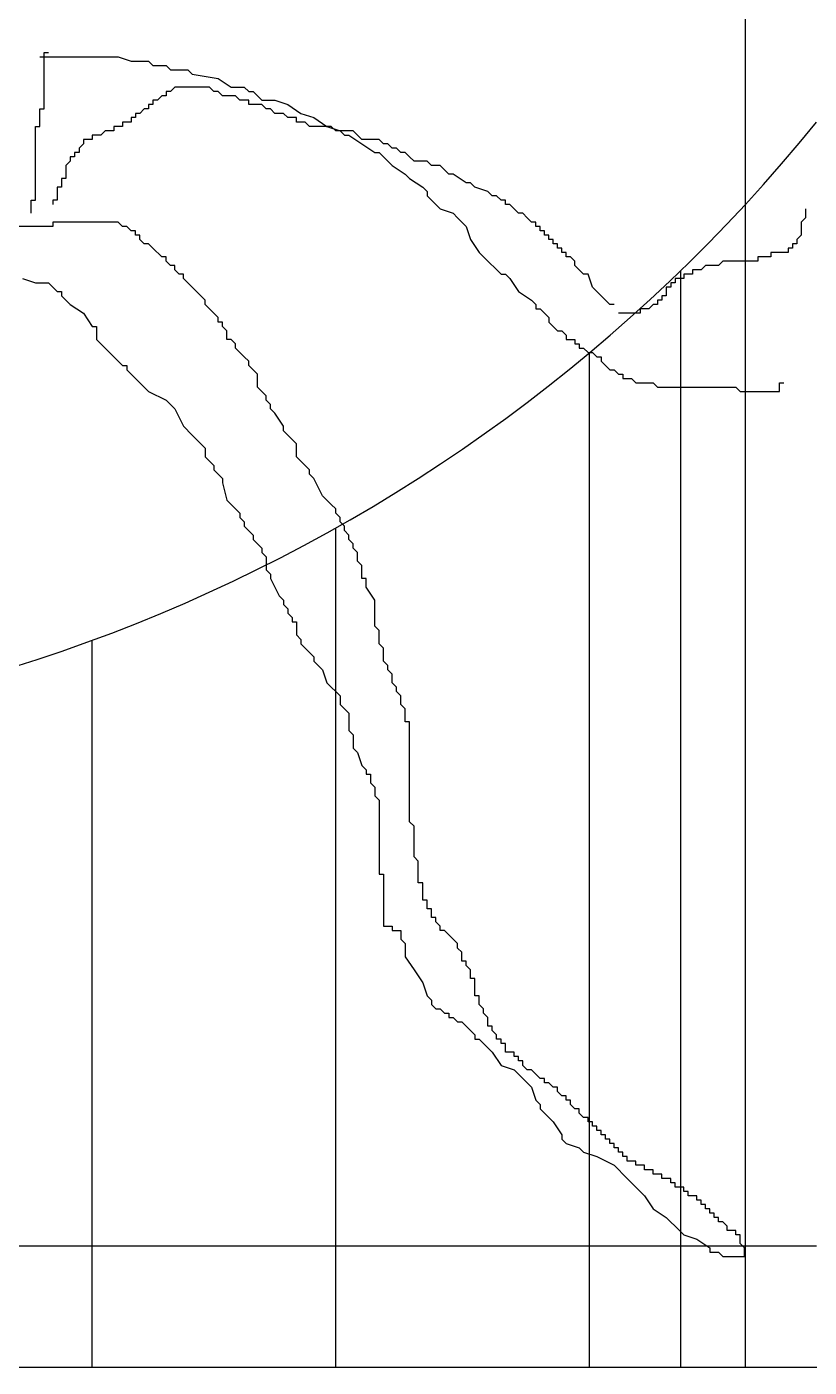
# Model space of a CAD drawing. Extents: x -66030 to 95157, y -13132 to 45879.
# Drawn here: x 80421 to 80576.7, y -7035.9 to -6769.2 of the extents above; entities that cross this region are included whole.
import ezdxf

# ---------------------------------------------------------------- set-up
doc = ezdxf.new("R2010")
doc.units = 0
doc.header["$LTSCALE"] = 100
doc.header["$MEASUREMENT"] = 0
doc.layers.add('立面框架', color=3, linetype='CONTINUOUS')

msp = doc.modelspace()

# ---------------------------------------------------------------- linework, layer by layer
at = {"layer": '立面框架'}
for p, q in [((80563.96, -6625.06), (80563.96, -7035.88)), ((80423.63, -6775.15), (80439.21, -6775.15)), ((80424.49, -6774.29), (80425.36, -6774.29)), ((80424.49, -6785.53), (80424.49, -6774.29)), ((80439.21, -6775.15), (80441.8, -6776.02)), ((80441.8, -6776.02), (80445.26, -6776.02)), ((80445.26, -6776.02), (80446.13, -6776.88)), ((80446.13, -6776.88), (80448.73, -6776.88)), ((80448.73, -6776.88), (80449.59, -6777.75)), ((80449.59, -6777.75), (80453.05, -6777.75)), ((80453.05, -6777.75), (80453.92, -6778.61)), ((80453.92, -6778.61), (80459.11, -6779.48)), ((80450.46, -6781.21), (80449.59, -6782.07)), ((80457.38, -6781.21), (80450.46, -6781.21)), ((80458.25, -6782.07), (80457.38, -6781.21)), ((80459.11, -6779.48), (80461.71, -6781.21)), ((80461.71, -6781.21), (80464.3, -6781.21)), ((80464.3, -6781.21), (80465.17, -6782.07)), ((80445.26, -6784.67), (80445.26, -6785.53)), ((80446.13, -6784.67), (80445.26, -6784.67)), ((80446.13, -6783.8), (80446.13, -6784.67)), ((80447, -6783.8), (80446.13, -6783.8)), ((80447.86, -6782.94), (80447, -6783.8)), ((80448.73, -6782.94), (80447.86, -6782.94)), ((80448.73, -6782.07), (80448.73, -6782.94)), ((80449.59, -6782.07), (80448.73, -6782.07)), ((80459.11, -6782.07), (80458.25, -6782.07)), ((80459.98, -6782.94), (80459.11, -6782.07)), ((80462.57, -6782.94), (80459.98, -6782.94)), ((80463.44, -6783.8), (80462.57, -6782.94)), ((80465.17, -6783.8), (80463.44, -6783.8)), ((80465.17, -6782.07), (80466.04, -6782.07)), ((80465.17, -6784.67), (80465.17, -6783.8)), ((80467.77, -6784.67), (80465.17, -6784.67)), ((80466.04, -6782.07), (80466.9, -6782.94)), ((80466.9, -6782.94), (80467.77, -6783.8)), ((80467.77, -6783.8), (80470.36, -6783.8)), ((80468.63, -6785.53), (80467.77, -6784.67)), ((80470.36, -6783.8), (80472.96, -6784.67)), ((80472.96, -6784.67), (80475.56, -6786.4)), ((80423.63, -6785.53), (80424.49, -6785.53)), ((80423.63, -6788.99), (80423.63, -6785.53)), ((80441.8, -6787.26), (80441.8, -6788.13)), ((80442.67, -6787.26), (80441.8, -6787.26)), ((80442.67, -6786.4), (80442.67, -6787.26)), ((80443.53, -6786.4), (80442.67, -6786.4)), ((80444.4, -6785.53), (80443.53, -6786.4)), ((80445.26, -6785.53), (80444.4, -6785.53)), ((80469.5, -6785.53), (80468.63, -6785.53)), ((80470.36, -6786.4), (80469.5, -6785.53)), ((80472.09, -6786.4), (80470.36, -6786.4)), ((80472.96, -6787.26), (80472.09, -6786.4)), ((80474.69, -6787.26), (80472.96, -6787.26)), ((80474.69, -6788.13), (80474.69, -6787.26)), ((80475.56, -6786.4), (80478.15, -6787.26)), ((80478.15, -6787.26), (80480.75, -6788.99)), ((80422.76, -6788.99), (80423.63, -6788.99)), ((80422.76, -6803.7), (80422.76, -6788.99)), ((80436.61, -6789.86), (80435.74, -6790.72)), ((80438.34, -6789.86), (80436.61, -6789.86)), ((80438.34, -6788.99), (80438.34, -6789.86)), ((80440.07, -6788.99), (80438.34, -6788.99)), ((80440.07, -6788.13), (80440.07, -6788.99)), ((80441.8, -6788.13), (80440.07, -6788.13)), ((80476.42, -6788.13), (80474.69, -6788.13)), ((80477.29, -6788.99), (80476.42, -6788.13)), ((80481.61, -6788.99), (80477.29, -6788.99)), ((80480.75, -6788.99), (80483.35, -6789.86)), ((80482.48, -6789.86), (80481.61, -6788.99)), ((80485.94, -6789.86), (80482.48, -6789.86)), ((80483.35, -6789.86), (80484.21, -6790.72)), ((80486.81, -6790.72), (80485.94, -6789.86)), ((80432.28, -6792.45), (80431.42, -6793.32)), ((80432.28, -6791.59), (80432.28, -6792.45)), ((80434.01, -6791.59), (80432.28, -6791.59)), ((80434.01, -6790.72), (80434.01, -6791.59)), ((80435.74, -6790.72), (80434.01, -6790.72)), ((80484.21, -6790.72), (80485.08, -6790.72)), ((80485.08, -6790.72), (80487.67, -6792.45)), ((80487.67, -6791.59), (80486.81, -6790.72)), ((80491.13, -6791.59), (80487.67, -6791.59)), ((80487.67, -6792.45), (80490.27, -6794.18)), ((80492, -6792.45), (80491.13, -6791.59)), ((80492.87, -6792.45), (80492, -6792.45)), ((80493.73, -6793.32), (80492.87, -6792.45)), ((80429.69, -6795.05), (80429.69, -6795.91)), ((80430.55, -6795.05), (80429.69, -6795.05)), ((80430.55, -6794.18), (80430.55, -6795.05)), ((80431.42, -6794.18), (80430.55, -6794.18)), ((80431.42, -6793.32), (80431.42, -6794.18)), ((80490.27, -6794.18), (80491.13, -6794.18)), ((80491.13, -6794.18), (80492, -6795.05)), ((80492, -6795.05), (80492.87, -6795.91)), ((80494.6, -6793.32), (80493.73, -6793.32)), ((80495.46, -6794.18), (80494.6, -6793.32)), ((80496.33, -6794.18), (80495.46, -6794.18)), ((80497.19, -6795.05), (80496.33, -6794.18)), ((80498.06, -6795.91), (80497.19, -6795.05)), ((80429.69, -6795.91), (80428.82, -6796.78)), ((80428.82, -6796.78), (80428.82, -6799.37)), ((80492.87, -6795.91), (80493.73, -6796.78)), ((80493.73, -6796.78), (80496.33, -6798.51)), ((80500.65, -6795.91), (80498.06, -6795.91)), ((80501.52, -6796.78), (80500.65, -6795.91)), ((80503.25, -6796.78), (80501.52, -6796.78)), ((80504.98, -6798.51), (80503.25, -6796.78)), ((80427.96, -6799.37), (80427.96, -6801.1)), ((80428.82, -6799.37), (80427.96, -6799.37)), ((80496.33, -6798.51), (80497.19, -6799.37)), ((80497.19, -6799.37), (80499.79, -6801.1)), ((80505.85, -6798.51), (80504.98, -6798.51)), ((80508.44, -6800.24), (80505.85, -6798.51)), ((80509.31, -6800.24), (80508.44, -6800.24)), ((80510.17, -6801.1), (80509.31, -6800.24)), ((80427.09, -6801.1), (80427.09, -6803.7)), ((80427.96, -6801.1), (80427.09, -6801.1)), ((80499.79, -6801.1), (80500.65, -6801.97)), ((80500.65, -6801.97), (80500.65, -6802.83)), ((80500.65, -6802.83), (80501.52, -6803.7)), ((80512.77, -6801.97), (80510.17, -6801.1)), ((80513.64, -6802.83), (80512.77, -6801.97)), ((80514.5, -6802.83), (80513.64, -6802.83)), ((80515.37, -6803.7), (80514.5, -6802.83)), ((80421.9, -6803.7), (80422.76, -6803.7)), ((80421.9, -6806.29), (80421.9, -6803.7)), ((80426.22, -6803.7), (80426.22, -6804.56)), ((80427.09, -6803.7), (80426.22, -6803.7)), ((80501.52, -6803.7), (80503.25, -6805.43)), ((80503.25, -6805.43), (80505.85, -6806.29)), ((80516.23, -6803.7), (80515.37, -6803.7)), ((80516.23, -6804.56), (80516.23, -6803.7)), ((80517.1, -6804.56), (80516.23, -6804.56)), ((80518.83, -6806.29), (80517.1, -6804.56)), ((80575.95, -6805.43), (80575.95, -6807.16)), ((80426.22, -6808.02), (80426.22, -6808.89)), ((80439.21, -6808.02), (80426.22, -6808.02)), ((80440.07, -6808.89), (80439.21, -6808.02)), ((80505.85, -6806.29), (80506.71, -6807.16)), ((80506.71, -6807.16), (80507.58, -6808.02)), ((80507.58, -6808.02), (80508.44, -6808.89)), ((80519.69, -6806.29), (80518.83, -6806.29)), ((80520.56, -6807.16), (80519.69, -6806.29)), ((80521.43, -6808.02), (80520.56, -6807.16)), ((80522.29, -6808.02), (80521.43, -6808.02)), ((80522.29, -6808.89), (80522.29, -6808.02)), ((80575.95, -6807.16), (80575.08, -6808.02)), ((80575.08, -6808.02), (80575.08, -6810.62)), ((80426.22, -6808.89), (80415.84, -6808.89)), ((80440.94, -6808.89), (80440.07, -6808.89)), ((80441.8, -6809.75), (80440.94, -6808.89)), ((80442.67, -6809.75), (80441.8, -6809.75)), ((80442.67, -6810.62), (80442.67, -6809.75)), ((80443.53, -6810.62), (80442.67, -6810.62)), ((80443.53, -6811.48), (80443.53, -6810.62)), ((80508.44, -6808.89), (80509.31, -6811.48)), ((80523.16, -6808.89), (80522.29, -6808.89)), ((80523.16, -6809.75), (80523.16, -6808.89)), ((80524.02, -6809.75), (80523.16, -6809.75)), ((80524.02, -6810.62), (80524.02, -6809.75)), ((80524.89, -6810.62), (80524.02, -6810.62)), ((80524.89, -6811.48), (80524.89, -6810.62)), ((80575.08, -6810.62), (80574.22, -6811.48)), ((80444.4, -6812.35), (80443.53, -6811.48)), ((80445.26, -6812.35), (80444.4, -6812.35)), ((80446.13, -6813.21), (80445.26, -6812.35)), ((80447.86, -6814.94), (80446.13, -6813.21)), ((80509.31, -6811.48), (80511.04, -6814.08)), ((80525.75, -6811.48), (80524.89, -6811.48)), ((80525.75, -6812.35), (80525.75, -6811.48)), ((80526.62, -6812.35), (80525.75, -6812.35)), ((80526.62, -6813.21), (80526.62, -6812.35)), ((80527.48, -6813.21), (80526.62, -6813.21)), ((80527.48, -6814.08), (80527.48, -6813.21)), ((80572.49, -6813.21), (80572.49, -6814.08)), ((80573.35, -6813.21), (80572.49, -6813.21)), ((80573.35, -6812.35), (80573.35, -6813.21)), ((80574.22, -6812.35), (80573.35, -6812.35)), ((80574.22, -6811.48), (80574.22, -6812.35)), ((80448.73, -6814.94), (80447.86, -6814.94)), ((80448.73, -6815.81), (80448.73, -6814.94)), ((80449.59, -6816.67), (80448.73, -6815.81)), ((80450.46, -6816.67), (80449.59, -6816.67)), ((80450.46, -6817.54), (80450.46, -6816.67)), ((80511.04, -6814.08), (80511.91, -6814.94)), ((80511.91, -6814.94), (80515.37, -6818.4)), ((80528.35, -6814.08), (80527.48, -6814.08)), ((80528.35, -6814.94), (80528.35, -6814.08)), ((80529.21, -6814.94), (80528.35, -6814.94)), ((80530.08, -6815.81), (80529.21, -6814.94)), ((80530.08, -6816.67), (80530.08, -6815.81)), ((80531.81, -6818.4), (80530.08, -6816.67)), ((80556.04, -6816.67), (80555.18, -6817.54)), ((80558.64, -6816.67), (80556.04, -6816.67)), ((80559.51, -6815.81), (80558.64, -6816.67)), ((80566.43, -6815.81), (80559.51, -6815.81)), ((80566.43, -6814.94), (80566.43, -6815.81)), ((80569.03, -6814.94), (80566.43, -6814.94)), ((80569.03, -6814.08), (80569.03, -6814.94)), ((80572.49, -6814.08), (80569.03, -6814.08)), ((80420.17, -6819.27), (80422.76, -6820.13)), ((80451.32, -6818.4), (80450.46, -6817.54)), ((80452.19, -6818.4), (80451.32, -6818.4)), ((80452.19, -6819.27), (80452.19, -6818.4)), ((80453.05, -6820.13), (80452.19, -6819.27)), ((80515.37, -6818.4), (80516.23, -6818.4)), ((80516.23, -6818.4), (80517.1, -6819.27)), ((80517.1, -6819.27), (80518.83, -6821.86)), ((80532.68, -6818.4), (80531.81, -6818.4)), ((80533.54, -6821), (80532.68, -6818.4)), ((80549.99, -6819.27), (80549.99, -6820.13)), ((80551.72, -6819.27), (80549.99, -6819.27)), ((80551.15, -7035.88), (80551.15, -6817.67)), ((80551.72, -6818.4), (80551.72, -6819.27)), ((80553.45, -6818.4), (80551.72, -6818.4)), ((80553.45, -6817.54), (80553.45, -6818.4)), ((80555.18, -6817.54), (80553.45, -6817.54)), ((80422.76, -6820.13), (80425.36, -6820.13)), ((80425.36, -6820.13), (80427.09, -6821.86)), ((80427.09, -6821.86), (80427.96, -6821.86)), ((80427.96, -6821.86), (80427.96, -6822.73)), ((80453.92, -6821), (80453.05, -6820.13)), ((80454.78, -6821.86), (80453.92, -6821)), ((80455.65, -6822.73), (80454.78, -6821.86)), ((80518.83, -6821.86), (80521.43, -6823.59)), ((80535.27, -6822.73), (80533.54, -6821)), ((80548.25, -6821), (80548.25, -6822.73)), ((80549.12, -6821), (80548.25, -6821)), ((80549.12, -6820.13), (80549.12, -6821)), ((80549.99, -6820.13), (80549.12, -6820.13)), ((80427.96, -6822.73), (80428.82, -6823.59)), ((80428.82, -6823.59), (80429.69, -6824.46)), ((80429.69, -6824.46), (80432.28, -6826.19)), ((80456.52, -6823.59), (80455.65, -6822.73)), ((80456.52, -6824.46), (80456.52, -6823.59)), ((80459.11, -6827.05), (80456.52, -6824.46)), ((80521.43, -6823.59), (80522.29, -6824.46)), ((80522.29, -6824.46), (80522.29, -6825.32)), ((80536.14, -6823.59), (80535.27, -6822.73)), ((80537, -6824.46), (80536.14, -6823.59)), ((80537.87, -6824.46), (80537, -6824.46)), ((80545.66, -6824.46), (80544.79, -6825.32)), ((80546.52, -6824.46), (80545.66, -6824.46)), ((80546.52, -6823.59), (80546.52, -6824.46)), ((80547.39, -6823.59), (80546.52, -6823.59)), ((80547.39, -6822.73), (80547.39, -6823.59)), ((80548.25, -6822.73), (80547.39, -6822.73)), ((80432.28, -6826.19), (80434.01, -6828.78)), ((80459.11, -6827.92), (80459.11, -6827.05)), ((80522.29, -6825.32), (80523.16, -6825.32)), ((80523.16, -6825.32), (80524.02, -6826.19)), ((80524.02, -6826.19), (80524.89, -6827.05)), ((80524.89, -6827.05), (80524.89, -6827.92)), ((80543.06, -6826.19), (80538.73, -6826.19)), ((80543.06, -6825.32), (80543.06, -6826.19)), ((80544.79, -6825.32), (80543.06, -6825.32)), ((80434.01, -6828.78), (80434.88, -6828.78)), ((80434.88, -6828.78), (80434.88, -6831.38)), ((80459.98, -6827.92), (80459.11, -6827.92)), ((80459.98, -6828.78), (80459.98, -6827.92)), ((80460.84, -6829.65), (80459.98, -6828.78)), ((80460.84, -6831.38), (80460.84, -6829.65)), ((80524.89, -6827.92), (80526.62, -6829.65)), ((80526.62, -6829.65), (80527.48, -6829.65)), ((80527.48, -6829.65), (80528.35, -6830.51)), ((80434.88, -6831.38), (80435.74, -6832.24)), ((80435.74, -6832.24), (80436.61, -6833.11)), ((80461.71, -6831.38), (80460.84, -6831.38)), ((80462.57, -6832.24), (80461.71, -6831.38)), ((80462.57, -6833.11), (80462.57, -6832.24)), ((80528.35, -6830.51), (80528.35, -6831.38)), ((80528.35, -6831.38), (80530.08, -6831.38)), ((80530.08, -6831.38), (80530.08, -6832.24)), ((80530.08, -6832.24), (80530.95, -6832.24)), ((80530.95, -6832.24), (80530.95, -6833.11)), ((80436.61, -6833.11), (80440.07, -6836.57)), ((80463.44, -6833.97), (80462.57, -6833.11)), ((80464.3, -6834.84), (80463.44, -6833.97)), ((80465.17, -6835.7), (80464.3, -6834.84)), ((80530.95, -6833.11), (80531.81, -6833.11)), ((80531.81, -6833.11), (80532.68, -6833.97)), ((80532.68, -6833.97), (80533.54, -6833.97)), ((80532.97, -7035.88), (80532.97, -6834.04)), ((80533.54, -6833.97), (80534.41, -6834.84)), ((80534.41, -6834.84), (80535.27, -6834.84)), ((80535.27, -6834.84), (80535.27, -6835.7)), ((80440.07, -6836.57), (80440.94, -6836.57)), ((80440.94, -6836.57), (80440.94, -6837.43)), ((80440.94, -6837.43), (80442.67, -6839.16)), ((80465.17, -6836.57), (80465.17, -6835.7)), ((80466.9, -6838.29), (80465.17, -6836.57)), ((80535.27, -6835.7), (80537, -6837.43)), ((80537, -6837.43), (80537.87, -6837.43)), ((80537.87, -6837.43), (80538.73, -6838.29)), ((80442.67, -6839.16), (80443.53, -6840.02)), ((80443.53, -6840.02), (80445.26, -6841.75)), ((80466.9, -6840.89), (80466.9, -6838.29)), ((80538.73, -6838.29), (80539.6, -6838.29)), ((80539.6, -6838.29), (80539.6, -6839.16)), ((80539.6, -6839.16), (80541.33, -6839.16)), ((80541.33, -6839.16), (80542.2, -6840.02)), ((80542.2, -6840.02), (80545.66, -6840.02)), ((80545.66, -6840.02), (80546.52, -6840.89)), ((80570.76, -6840.02), (80571.62, -6840.02)), ((80570.76, -6841.75), (80570.76, -6840.02)), ((80445.26, -6841.75), (80448.73, -6843.48)), ((80468.63, -6842.62), (80466.9, -6840.89)), ((80468.63, -6843.48), (80468.63, -6842.62)), ((80546.52, -6840.89), (80562.1, -6840.89)), ((80562.1, -6840.89), (80562.97, -6841.75)), ((80562.97, -6841.75), (80570.76, -6841.75)), ((80448.73, -6843.48), (80449.59, -6844.35)), ((80449.59, -6844.35), (80450.46, -6845.21)), ((80450.46, -6845.21), (80452.19, -6848.67)), ((80469.5, -6844.35), (80468.63, -6843.48)), ((80469.5, -6845.21), (80469.5, -6844.35)), ((80470.36, -6846.08), (80469.5, -6845.21)), ((80452.19, -6848.67), (80453.92, -6850.4)), ((80472.09, -6848.67), (80470.36, -6846.08)), ((80472.09, -6849.54), (80472.09, -6848.67)), ((80453.92, -6850.4), (80454.78, -6851.27)), ((80454.78, -6851.27), (80455.65, -6852.13)), ((80473.83, -6851.27), (80472.09, -6849.54)), ((80474.69, -6852.13), (80473.83, -6851.27)), ((80455.65, -6852.13), (80456.52, -6853)), ((80456.52, -6853), (80456.52, -6854.73)), ((80474.69, -6854.73), (80474.69, -6852.13)), ((80456.52, -6854.73), (80457.38, -6855.59)), ((80457.38, -6855.59), (80458.25, -6856.46)), ((80458.25, -6856.46), (80458.25, -6857.32)), ((80475.56, -6855.59), (80474.69, -6854.73)), ((80477.29, -6857.32), (80475.56, -6855.59)), ((80458.25, -6857.32), (80459.98, -6859.05)), ((80459.98, -6859.05), (80459.98, -6859.92)), ((80477.29, -6858.19), (80477.29, -6857.32)), ((80478.15, -6859.05), (80477.29, -6858.19)), ((80479.88, -6862.51), (80478.15, -6859.05)), ((80459.98, -6859.92), (80460.84, -6863.38)), ((80460.84, -6863.38), (80461.71, -6864.24)), ((80461.71, -6864.24), (80462.57, -6865.11)), ((80480.75, -6863.38), (80479.88, -6862.51)), ((80481.61, -6864.24), (80480.75, -6863.38)), ((80482.48, -6865.11), (80481.61, -6864.24)), ((80462.57, -6865.11), (80463.44, -6865.97)), ((80463.44, -6865.97), (80463.44, -6866.84)), ((80463.44, -6866.84), (80464.3, -6867.7)), ((80482.48, -6865.97), (80482.48, -6865.11)), ((80483.35, -6866.84), (80482.48, -6865.97)), ((80483.35, -6867.7), (80483.35, -6866.84)), ((80464.3, -6867.7), (80464.3, -6868.57)), ((80464.3, -6868.57), (80466.04, -6870.3)), ((80482.49, -7035.88), (80482.49, -6868.9)), ((80484.21, -6868.57), (80483.35, -6867.7)), ((80484.21, -6869.43), (80484.21, -6868.57)), ((80485.08, -6870.3), (80484.21, -6869.43)), ((80466.04, -6870.3), (80466.04, -6871.16)), ((80466.04, -6871.16), (80466.9, -6872.03)), ((80466.9, -6872.03), (80467.77, -6872.89)), ((80485.08, -6871.16), (80485.08, -6870.3)), ((80485.94, -6872.03), (80485.08, -6871.16)), ((80485.94, -6872.89), (80485.94, -6872.03)), ((80467.77, -6872.89), (80467.77, -6873.76)), ((80467.77, -6873.76), (80468.63, -6874.62)), ((80468.63, -6874.62), (80468.63, -6877.22)), ((80486.81, -6873.76), (80485.94, -6872.89)), ((80486.81, -6875.49), (80486.81, -6873.76)), ((80468.63, -6877.22), (80469.5, -6878.08)), ((80487.67, -6876.35), (80486.81, -6875.49)), ((80487.67, -6878.95), (80487.67, -6876.35)), ((80469.5, -6878.08), (80469.5, -6878.95)), ((80469.5, -6878.95), (80471.23, -6882.41)), ((80488.54, -6878.95), (80487.67, -6878.95)), ((80488.54, -6880.68), (80488.54, -6878.95)), ((80490.27, -6883.27), (80488.54, -6880.68)), ((80471.23, -6882.41), (80472.09, -6883.27)), ((80472.09, -6883.27), (80472.09, -6884.14)), ((80490.27, -6888.46), (80490.27, -6883.27)), ((80472.09, -6884.14), (80472.96, -6885)), ((80472.96, -6885), (80472.96, -6885.87)), ((80472.96, -6885.87), (80473.83, -6886.73)), ((80473.83, -6886.73), (80473.83, -6887.6)), ((80473.83, -6887.6), (80474.69, -6887.6)), ((80474.69, -6887.6), (80474.69, -6890.19)), ((80491.13, -6889.33), (80490.27, -6888.46)), ((80434.02, -7035.88), (80434.02, -6891.27)), ((80474.69, -6890.19), (80475.56, -6891.06)), ((80475.56, -6891.06), (80475.56, -6891.92)), ((80491.13, -6891.92), (80491.13, -6889.33)), ((80475.56, -6891.92), (80478.15, -6894.52)), ((80492, -6892.79), (80491.13, -6891.92)), ((80492, -6895.38), (80492, -6892.79)), ((80478.15, -6894.52), (80478.15, -6895.38)), ((80478.15, -6895.38), (80479.02, -6896.25)), ((80479.02, -6896.25), (80479.88, -6897.11)), ((80492.87, -6896.25), (80492, -6895.38)), ((80492.87, -6897.11), (80492.87, -6896.25)), ((80479.88, -6897.11), (80480.75, -6899.71)), ((80493.73, -6897.98), (80492.87, -6897.11)), ((80493.73, -6899.71), (80493.73, -6897.98)), ((80480.75, -6899.71), (80483.35, -6902.3)), ((80494.6, -6900.57), (80493.73, -6899.71)), ((80494.6, -6901.44), (80494.6, -6900.57)), ((80495.46, -6902.3), (80494.6, -6901.44)), ((80483.35, -6902.3), (80483.35, -6904.03)), ((80483.35, -6904.03), (80485.08, -6905.76)), ((80495.46, -6904.03), (80495.46, -6902.3)), ((80496.33, -6904.89), (80495.46, -6904.03)), ((80485.08, -6905.76), (80485.08, -6909.22)), ((80496.33, -6907.49), (80496.33, -6904.89)), ((80485.08, -6909.22), (80485.94, -6910.08)), ((80497.19, -6907.49), (80496.33, -6907.49)), ((80497.19, -6927.38), (80497.19, -6907.49)), ((80485.94, -6910.08), (80485.94, -6912.68)), ((80485.94, -6912.68), (80486.81, -6913.54)), ((80486.81, -6913.54), (80487.67, -6916.14)), ((80487.67, -6916.14), (80488.54, -6917)), ((80488.54, -6917), (80488.54, -6917.87)), ((80488.54, -6917.87), (80489.4, -6917.87)), ((80489.4, -6917.87), (80489.4, -6919.6)), ((80489.4, -6919.6), (80490.27, -6920.46)), ((80490.27, -6920.46), (80490.27, -6922.19)), ((80490.27, -6922.19), (80491.13, -6923.06)), ((80491.13, -6923.06), (80491.13, -6937.76)), ((80498.06, -6928.25), (80497.19, -6927.38)), ((80498.06, -6934.3), (80498.06, -6928.25)), ((80498.92, -6935.17), (80498.06, -6934.3)), ((80498.92, -6939.49), (80498.92, -6935.17)), ((80491.13, -6937.76), (80492, -6937.76)), ((80492, -6937.76), (80492, -6948.14)), ((80499.79, -6939.49), (80498.92, -6939.49)), ((80499.79, -6942.95), (80499.79, -6939.49)), ((80500.65, -6942.95), (80499.79, -6942.95)), ((80500.65, -6944.68), (80500.65, -6942.95)), ((80501.52, -6944.68), (80500.65, -6944.68)), ((80501.52, -6946.41), (80501.52, -6944.68)), ((80502.39, -6946.41), (80501.52, -6946.41)), ((80502.39, -6947.28), (80502.39, -6946.41)), ((80503.25, -6948.14), (80502.39, -6947.28)), ((80492, -6948.14), (80493.73, -6948.14)), ((80493.73, -6948.14), (80493.73, -6949.01)), ((80493.73, -6949.01), (80495.46, -6949.01)), ((80495.46, -6949.01), (80495.46, -6950.74)), ((80503.25, -6949.01), (80503.25, -6948.14)), ((80504.12, -6949.01), (80503.25, -6949.01)), ((80505.85, -6950.74), (80504.12, -6949.01)), ((80495.46, -6950.74), (80496.33, -6951.6)), ((80496.33, -6951.6), (80496.33, -6954.2)), ((80506.71, -6951.6), (80505.85, -6950.74)), ((80506.71, -6952.47), (80506.71, -6951.6)), ((80507.58, -6953.33), (80506.71, -6952.47)), ((80496.33, -6954.2), (80498.06, -6956.79)), ((80507.58, -6955.06), (80507.58, -6953.33)), ((80508.44, -6955.06), (80507.58, -6955.06)), ((80508.44, -6955.93), (80508.44, -6955.06)), ((80498.06, -6956.79), (80499.79, -6959.39)), ((80509.31, -6956.79), (80508.44, -6955.93)), ((80509.31, -6958.52), (80509.31, -6956.79)), ((80499.79, -6959.39), (80500.65, -6961.98)), ((80510.17, -6958.52), (80509.31, -6958.52)), ((80510.17, -6961.98), (80510.17, -6958.52)), ((80500.65, -6961.98), (80501.52, -6962.85)), ((80501.52, -6962.85), (80501.52, -6963.71)), ((80511.04, -6961.98), (80510.17, -6961.98)), ((80511.04, -6963.71), (80511.04, -6961.98)), ((80501.52, -6963.71), (80502.39, -6964.58)), ((80502.39, -6964.58), (80503.25, -6964.58)), ((80503.25, -6964.58), (80504.12, -6965.44)), ((80504.12, -6965.44), (80504.98, -6965.44)), ((80504.98, -6965.44), (80504.98, -6966.31)), ((80511.91, -6964.58), (80511.04, -6963.71)), ((80511.91, -6965.44), (80511.91, -6964.58)), ((80512.77, -6966.31), (80511.91, -6965.44)), ((80504.98, -6966.31), (80505.85, -6966.31)), ((80505.85, -6966.31), (80506.71, -6967.17)), ((80506.71, -6967.17), (80507.58, -6967.17)), ((80507.58, -6967.17), (80508.44, -6968.04)), ((80508.44, -6968.04), (80510.17, -6969.77)), ((80512.77, -6968.04), (80512.77, -6966.31)), ((80513.64, -6968.04), (80512.77, -6968.04)), ((80513.64, -6968.9), (80513.64, -6968.04)), ((80510.17, -6969.77), (80510.17, -6970.63)), ((80510.17, -6970.63), (80511.04, -6970.63)), ((80511.04, -6970.63), (80511.91, -6971.49)), ((80514.5, -6969.77), (80513.64, -6968.9)), ((80514.5, -6970.63), (80514.5, -6969.77)), ((80515.37, -6970.63), (80514.5, -6970.63)), ((80515.37, -6971.49), (80515.37, -6970.63)), ((80511.91, -6971.49), (80512.77, -6972.36)), ((80512.77, -6972.36), (80513.64, -6973.22)), ((80513.64, -6973.22), (80515.37, -6975.82)), ((80516.23, -6971.49), (80515.37, -6971.49)), ((80516.23, -6973.22), (80516.23, -6971.49)), ((80517.96, -6973.22), (80516.23, -6973.22)), ((80517.96, -6974.09), (80517.96, -6973.22)), ((80515.37, -6975.82), (80517.96, -6976.68)), ((80518.83, -6974.09), (80517.96, -6974.09)), ((80517.96, -6976.68), (80520.56, -6979.28)), ((80518.83, -6974.95), (80518.83, -6974.09)), ((80519.69, -6974.95), (80518.83, -6974.95)), ((80519.69, -6975.82), (80519.69, -6974.95)), ((80520.56, -6976.68), (80519.69, -6975.82)), ((80521.43, -6976.68), (80520.56, -6976.68)), ((80523.16, -6978.41), (80521.43, -6976.68)), ((80520.56, -6979.28), (80521.43, -6980.14)), ((80524.02, -6978.41), (80523.16, -6978.41)), ((80524.02, -6979.28), (80524.02, -6978.41)), ((80524.89, -6979.28), (80524.02, -6979.28)), ((80525.75, -6980.14), (80524.89, -6979.28)), ((80521.43, -6980.14), (80522.29, -6982.74)), ((80526.62, -6980.14), (80525.75, -6980.14)), ((80526.62, -6981.01), (80526.62, -6980.14)), ((80527.48, -6981.87), (80526.62, -6981.01)), ((80528.35, -6981.87), (80527.48, -6981.87)), ((80528.35, -6982.74), (80528.35, -6981.87)), ((80522.29, -6982.74), (80523.16, -6983.6)), ((80523.16, -6983.6), (80523.16, -6984.47)), ((80523.16, -6984.47), (80524.02, -6985.33)), ((80529.21, -6982.74), (80528.35, -6982.74)), ((80529.21, -6983.6), (80529.21, -6982.74)), ((80530.08, -6984.47), (80529.21, -6983.6)), ((80530.95, -6984.47), (80530.08, -6984.47)), ((80530.95, -6985.33), (80530.95, -6984.47)), ((80524.02, -6985.33), (80525.75, -6987.06)), ((80525.75, -6987.06), (80527.48, -6989.66)), ((80531.81, -6986.2), (80530.95, -6985.33)), ((80532.68, -6986.2), (80531.81, -6986.2)), ((80532.68, -6987.06), (80532.68, -6986.2)), ((80533.54, -6987.06), (80532.68, -6987.06)), ((80533.54, -6987.93), (80533.54, -6987.06)), ((80527.48, -6989.66), (80527.48, -6990.52)), ((80534.41, -6987.93), (80533.54, -6987.93)), ((80534.41, -6988.79), (80534.41, -6987.93)), ((80535.27, -6988.79), (80534.41, -6988.79)), ((80535.27, -6989.66), (80535.27, -6988.79)), ((80536.14, -6989.66), (80535.27, -6989.66)), ((80536.14, -6990.52), (80536.14, -6989.66)), ((80527.48, -6990.52), (80528.35, -6991.39)), ((80528.35, -6991.39), (80530.95, -6992.25)), ((80530.95, -6992.25), (80531.81, -6993.12)), ((80537, -6990.52), (80536.14, -6990.52)), ((80537, -6991.39), (80537, -6990.52)), ((80537.87, -6991.39), (80537, -6991.39)), ((80537.87, -6992.25), (80537.87, -6991.39)), ((80538.73, -6992.25), (80537.87, -6992.25)), ((80538.73, -6993.12), (80538.73, -6992.25)), ((80531.81, -6993.12), (80534.41, -6993.98)), ((80534.41, -6993.98), (80537.87, -6995.71)), ((80539.6, -6993.12), (80538.73, -6993.12)), ((80539.6, -6993.98), (80539.6, -6993.12)), ((80540.47, -6993.98), (80539.6, -6993.98)), ((80540.47, -6994.85), (80540.47, -6993.98)), ((80542.2, -6994.85), (80540.47, -6994.85)), ((80542.2, -6995.71), (80542.2, -6994.85)), ((80537.87, -6995.71), (80540.47, -6998.31)), ((80543.93, -6995.71), (80542.2, -6995.71)), ((80543.93, -6996.58), (80543.93, -6995.71)), ((80545.66, -6996.58), (80543.93, -6996.58)), ((80545.66, -6997.44), (80545.66, -6996.58)), ((80547.39, -6997.44), (80545.66, -6997.44)), ((80547.39, -6998.31), (80547.39, -6997.44)), ((80540.47, -6998.31), (80543.93, -7001.77)), ((80549.12, -6998.31), (80547.39, -6998.31)), ((80549.12, -6999.17), (80549.12, -6998.31)), ((80549.99, -6999.17), (80549.12, -6999.17)), ((80549.99, -7000.04), (80549.99, -6999.17)), ((80551.72, -7000.04), (80549.99, -7000.04)), ((80551.72, -7000.9), (80551.72, -7000.04)), ((80543.93, -7001.77), (80545.66, -7004.36)), ((80552.58, -7000.9), (80551.72, -7000.9)), ((80552.58, -7001.77), (80552.58, -7000.9)), ((80554.31, -7001.77), (80552.58, -7001.77)), ((80554.31, -7002.63), (80554.31, -7001.77)), ((80555.18, -7002.63), (80554.31, -7002.63)), ((80555.18, -7003.5), (80555.18, -7002.63)), ((80545.66, -7004.36), (80548.25, -7006.09)), ((80556.04, -7003.5), (80555.18, -7003.5)), ((80556.04, -7004.36), (80556.04, -7003.5)), ((80556.91, -7004.36), (80556.04, -7004.36)), ((80556.91, -7005.23), (80556.91, -7004.36)), ((80557.77, -7005.23), (80556.91, -7005.23)), ((80557.77, -7006.09), (80557.77, -7005.23)), ((80548.25, -7006.09), (80550.85, -7008.69)), ((80550.85, -7008.69), (80551.72, -7009.55)), ((80558.64, -7006.09), (80557.77, -7006.09)), ((80558.64, -7006.96), (80558.64, -7006.09)), ((80559.51, -7006.96), (80558.64, -7006.96)), ((80560.37, -7007.82), (80559.51, -7006.96)), ((80560.37, -7008.69), (80560.37, -7007.82)), ((80562.1, -7008.69), (80560.37, -7008.69)), ((80562.1, -7009.55), (80562.1, -7008.69)), ((80551.72, -7009.55), (80554.31, -7010.42)), ((80554.31, -7010.42), (80556.91, -7012.15)), ((80562.97, -7009.55), (80562.1, -7009.55)), ((80562.97, -7011.28), (80562.97, -7009.55)), ((80563.83, -7012.15), (80562.97, -7011.28)), ((80276.07, -7011.71), (80578.14, -7011.71)), ((80556.91, -7012.15), (80556.91, -7013.01)), ((80556.91, -7013.01), (80558.64, -7013.01)), ((80558.64, -7013.01), (80559.51, -7013.88)), ((80559.51, -7013.88), (80563.83, -7013.88)), ((80563.83, -7013.88), (80563.83, -7012.15)), ((79801.61, -7035.88), (80723.13, -7035.88))]:
    msp.add_line(p, q, dxfattribs=at)
msp.add_arc((80318.86, -6577.98), 333.78, 262.6341, 320.9687, dxfattribs=at)

doc.saveas('drawing.dxf')
